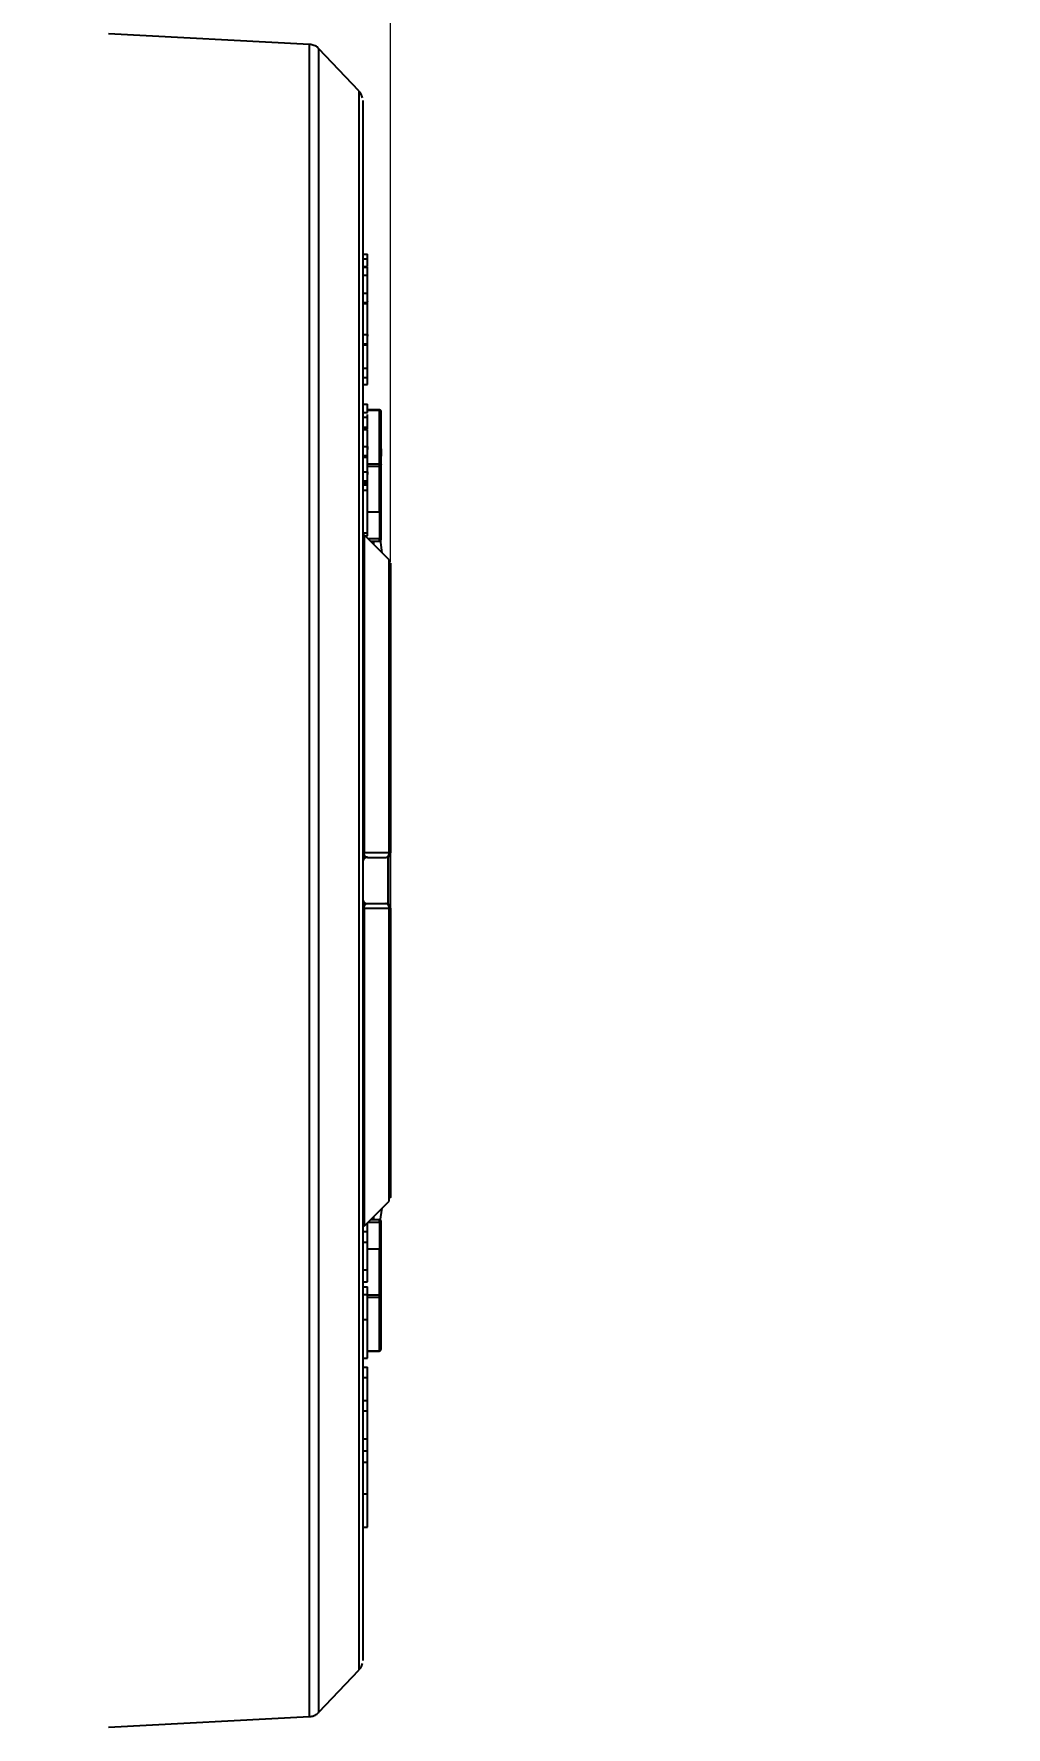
# Model space of a CAD drawing. Header units: millimetres. Extents: x 2371 to 4515, y 843 to 2359.
# Drawn here: x 3536.4 to 3641.4, y 1116.3 to 1299.3 of the extents above; entities that cross this region are included whole.
import ezdxf

# ---------------------------------------------------------------- set-up
doc = ezdxf.new("R2010")
doc.units = ezdxf.units.MM
doc.layers.add('AM_5', color=3, linetype='Continuous', lineweight=25)
doc.styles.add('SLDTEXTSTYLE1', font='txt.shx', dxfattribs={"width": 0.7, "bigfont": 'gbcbig.shx'})
doc.dimstyles.new('SLDDIMSTYLE12$0', dxfattribs={"dimtxt": 12, "dimasz": 10, "dimexe": 0, "dimexo": 0.0625, "dimgap": 0.875, "dimtad": 1, "dimdec": 1, "dimlfac": 1.8, "dimrnd": 1e-09, "dimzin": 12, "dimdsep": 46, "dimtxsty": 'SLDTEXTSTYLE1', "dimcen": 0.09, "dimdle": 8.16, "dimclrd": 3, "dimclre": 3, "dimadec": 0, "dimazin": 3, "dimtfac": 1, "dimtdec": 1, "dimtofl": 0, "dimtmove": 0, "dimatfit": 3, "dimfxl": 0, "dimfrac": 2, "dimtolj": 1, "dimlwd": 5, "dimlwe": 5, "dimarcsym": 0})

# ---------------------------------------------------------------- blocks, each defined once
blk = doc.blocks.new('*D45')
at = {"layer": 'AM_5', "color": 3, "lineweight": 5, "transparency": 16777216}
blk.add_line((3402.91, 1319.28), (3402.91, 1397.47), dxfattribs=at)
at = {"layer": 'AM_5', "color": 3, "linetype": 'Continuous', "lineweight": 5, "transparency": 16777216}
for p, q in [((3412.91, 1397.47), (3564.91, 1397.47)), ((3574.91, 1242.13), (3574.91, 1397.47))]:
    blk.add_line(p, q, dxfattribs=at)
at = {"layer": 'AM_5', "color": 3, "transparency": 16777216}
for points in [[(3412.91, 1399.13), (3412.91, 1395.8), (3402.91, 1397.47)], [(3564.91, 1399.13), (3564.91, 1395.8), (3574.91, 1397.47)]]:
    blk.add_solid(points, dxfattribs=at)
at = {"layer": 'Defpoints', "color": 0, "transparency": 16777216}
for p in [(3574.91, 1397.47), (3402.91, 1319.22), (3574.91, 1242.06)]:
    blk.add_point(p, dxfattribs=at)
at = {"layer": 'AM_5', "color": 0, "transparency": 16777216, "insert": (3488.91, 1404.34), "char_height": 12, "attachment_point": 5, "style": 'SLDTEXTSTYLE1'}
blk.add_mtext('\\A1;175', dxfattribs=at)
blk = doc.blocks.new('*D46')
at = {"layer": 'AM_5', "color": 3, "lineweight": 5, "transparency": 16777216}
blk.add_line((3574.46, 1319.28), (3574.46, 1396.76), dxfattribs=at)
at = {"layer": 'AM_5', "color": 3, "linetype": 'Continuous', "lineweight": 5, "transparency": 16777216}
for p, q in [((3584.46, 1396.76), (3736.46, 1396.76)), ((3746.46, 1242.13), (3746.46, 1396.76))]:
    blk.add_line(p, q, dxfattribs=at)
at = {"layer": 'AM_5', "color": 3, "transparency": 16777216}
for points in [[(3584.46, 1398.43), (3584.46, 1395.1), (3574.46, 1396.76)], [(3736.46, 1398.43), (3736.46, 1395.1), (3746.46, 1396.76)]]:
    blk.add_solid(points, dxfattribs=at)
at = {"layer": 'Defpoints', "color": 0, "transparency": 16777216}
for p in [(3746.46, 1396.76), (3574.46, 1319.22), (3746.46, 1242.06)]:
    blk.add_point(p, dxfattribs=at)
at = {"layer": 'AM_5', "color": 0, "transparency": 16777216, "insert": (3650.18, 1403.64), "char_height": 12, "attachment_point": 5, "style": 'SLDTEXTSTYLE1'}
blk.add_mtext('\\A1;195', dxfattribs=at)

msp = doc.modelspace()

# ---------------------------------------------------------------- linework, layer by layer
at = {"color": 7, "linetype": 'Continuous', "lineweight": 25}
for p, q in [((3566.169, 1298.111), (3544.441, 1299.25)), ((3571.503, 1293.09), (3567.179, 1297.646)), ((3571.915, 1275.461), (3572.415, 1275.461)), ((3572.415, 1274.95), (3572.415, 1275.461)), ((3571.915, 1274.95), (3572.415, 1274.95)), ((3571.915, 1274.121), (3572.415, 1274.121)), ((3571.915, 1274.057), (3572.415, 1274.057)), ((3572.415, 1274.121), (3572.415, 1274.95)), ((3572.415, 1273.163), (3572.415, 1274.057)), ((3571.915, 1273.163), (3572.415, 1273.163)), ((3571.915, 1271.248), (3572.415, 1271.248)), ((3571.915, 1270.227), (3572.415, 1270.227)), ((3571.915, 1270.1), (3572.415, 1270.1)), ((3572.415, 1270.227), (3572.415, 1271.248)), ((3572.415, 1270.355), (3572.415, 1270.35)), ((3572.415, 1270.1), (3572.415, 1270.227)), ((3572.415, 1266.781), (3572.415, 1270.1)), ((3571.915, 1266.781), (3572.415, 1266.781)), ((3572.415, 1265.76), (3572.415, 1266.781)), ((3571.915, 1265.76), (3572.415, 1265.76)), ((3571.915, 1265.632), (3572.415, 1265.632)), ((3572.415, 1265.632), (3572.415, 1265.76)), ((3572.415, 1263.143), (3572.415, 1265.632)), ((3571.915, 1263.143), (3572.415, 1263.143)), ((3572.415, 1262.122), (3572.415, 1263.143)), ((3571.915, 1262.122), (3572.415, 1262.122)), ((3571.915, 1261.356), (3572.415, 1261.356)), ((3572.415, 1261.356), (3572.415, 1262.122)), ((3571.915, 1259.249), (3572.415, 1259.249)), ((3572.415, 1258.356), (3572.415, 1259.249)), ((3571.915, 1258.356), (3572.415, 1258.356)), ((3571.915, 1257.845), (3572.415, 1257.845)), ((3573.715, 1258.621), (3572.415, 1258.621)), ((3572.415, 1258.586), (3573.715, 1258.586)), ((3572.415, 1256.76), (3572.415, 1257.845)), ((3571.915, 1256.76), (3572.415, 1256.76)), ((3571.915, 1256.569), (3572.415, 1256.569)), ((3571.915, 1256.505), (3572.415, 1256.505)), ((3572.415, 1256.569), (3572.415, 1256.76)), ((3572.415, 1254.654), (3572.415, 1256.505)), ((3571.915, 1254.654), (3572.415, 1254.654)), ((3571.915, 1253.697), (3572.415, 1253.697)), ((3571.915, 1253.505), (3572.415, 1253.505)), ((3572.415, 1253.697), (3572.415, 1254.654)), ((3572.415, 1253.505), (3572.415, 1253.697)), ((3572.415, 1251.91), (3572.415, 1253.505)), ((3573.915, 1254.396), (3573.915, 1253.631)), ((3571.915, 1251.91), (3572.415, 1251.91)), ((3572.415, 1252.805), (3573.715, 1252.805)), ((3572.415, 1252.552), (3573.715, 1252.552)), ((3572.415, 1250.952), (3572.415, 1251.91)), ((3573.715, 1247.619), (3573.715, 1252.552)), ((3573.915, 1247.76), (3573.915, 1252.693)), ((3571.915, 1250.952), (3572.415, 1250.952)), ((3572.415, 1250.761), (3571.915, 1250.761)), ((3571.915, 1250.633), (3572.415, 1250.633)), ((3571.915, 1250.505), (3572.415, 1250.505)), ((3571.915, 1249.931), (3572.415, 1249.931)), ((3572.415, 1250.761), (3572.415, 1250.952)), ((3572.415, 1250.633), (3572.415, 1250.761)), ((3572.415, 1250.569), (3572.415, 1250.633)), ((3572.415, 1250.505), (3572.415, 1250.569)), ((3572.415, 1249.931), (3572.415, 1250.505)), ((3572.415, 1247.619), (3573.715, 1247.619)), ((3571.915, 1245.336), (3572.415, 1245.336)), ((3574.769, 1242.417), (3572.061, 1245.124)), ((3572.169, 1245.016), (3572.415, 1245.016)), ((3572.415, 1245.016), (3572.415, 1245.336)), ((3573.715, 1244.694), (3572.491, 1244.694)), ((3572.745, 1244.441), (3573.715, 1244.441)), ((3572.748, 1244.437), (3573.715, 1244.437)), ((3573.111, 1244.074), (3573.111, 1244.437)), ((3573.115, 1244.071), (3573.115, 1244.437)), ((3573.715, 1244.437), (3573.715, 1244.441)), ((3574.876, 1236.403), (3574.851, 1236.33)), ((3574.87, 1236.37), (3574.888, 1236.433)), ((3574.891, 1236.446), (3574.898, 1236.469)), ((3574.769, 1210.802), (3574.769, 1211.285)), ((3572.062, 1210.799), (3574.769, 1210.802)), ((3572.415, 1210.271), (3574.415, 1210.271)), ((3574.769, 1204.74), (3572.062, 1204.742)), ((3572.294, 1205.241), (3572.415, 1205.271)), ((3572.415, 1205.271), (3574.415, 1205.271)), ((3574.769, 1203.809), (3574.769, 1204.74)), ((3574.898, 1181.922), (3574.908, 1181.924)), ((3574.851, 1179.211), (3574.876, 1179.139)), ((3574.888, 1179.108), (3574.87, 1179.171)), ((3574.915, 1178.926), (3574.891, 1179.101)), ((3574.898, 1179.072), (3574.891, 1179.095)), ((3572.061, 1170.417), (3574.769, 1173.124)), ((3573.715, 1171.099), (3572.744, 1171.099)), ((3573.715, 1171.103), (3572.747, 1171.103)), ((3573.111, 1171.103), (3573.111, 1171.467)), ((3573.115, 1171.103), (3573.115, 1171.47)), ((3573.715, 1171.099), (3573.715, 1171.103)), ((3573.799, 1170.963), (3574.018, 1172.373)), ((3571.915, 1169.846), (3572.415, 1169.846)), ((3572.415, 1169.846), (3572.415, 1170.77)), ((3572.415, 1168.701), (3572.415, 1169.846)), ((3572.49, 1170.846), (3573.715, 1170.846)), ((3571.915, 1168.701), (3572.415, 1168.701)), ((3572.415, 1165.683), (3572.415, 1168.701)), ((3573.715, 1167.921), (3572.415, 1167.921)), ((3573.715, 1162.989), (3573.715, 1167.921)), ((3573.915, 1162.847), (3573.915, 1167.78)), ((3572.415, 1165.683), (3571.915, 1165.683)), ((3571.915, 1164.394), (3572.415, 1164.394)), ((3571.915, 1163.869), (3572.415, 1163.869)), ((3572.415, 1163.022), (3572.415, 1163.869)), ((3571.915, 1163.022), (3572.415, 1163.022)), ((3572.415, 1160.347), (3572.415, 1163.022)), ((3572.415, 1162.989), (3573.715, 1162.989)), ((3572.415, 1162.735), (3573.715, 1162.735)), ((3573.915, 1159.709), (3573.915, 1162.847)), ((3571.915, 1160.347), (3572.415, 1160.347)), ((3573.915, 1157.12), (3573.915, 1159.709)), ((3572.415, 1156.954), (3573.715, 1156.954)), ((3572.415, 1156.92), (3573.715, 1156.92)), ((3571.915, 1156.162), (3572.415, 1156.162)), ((3571.915, 1155.202), (3572.415, 1155.202)), ((3571.915, 1154.059), (3572.415, 1154.059)), ((3572.415, 1151.598), (3572.415, 1154.059)), ((3571.915, 1151.598), (3572.415, 1151.598)), ((3572.415, 1150.454), (3572.415, 1151.598)), ((3571.915, 1150.454), (3572.415, 1150.454)), ((3572.415, 1147.435), (3572.415, 1150.454)), ((3571.915, 1147.435), (3572.415, 1147.435)), ((3571.915, 1146.157), (3572.415, 1146.157)), ((3571.915, 1144.912), (3572.415, 1144.912)), ((3571.915, 1141.503), (3572.415, 1141.503)), ((3572.415, 1137.891), (3572.415, 1141.503)), ((3571.915, 1137.891), (3572.415, 1137.891)), ((3567.179, 1117.895), (3571.503, 1122.452)), ((3544.441, 1116.291), (3566.169, 1117.43))]:
    msp.add_line(p, q, dxfattribs=at)
at = {"color": 7, "linetype": 'Continuous', "lineweight": 25, "flags": 128}
for points in [[(3566.169, 1117.43), (3566.169, 1117.438), (3566.17, 1117.691), (3566.17, 1118.292), (3566.17, 1119.241), (3566.17, 1120.533), (3566.17, 1122.163), (3566.17, 1124.125), (3566.17, 1126.412), (3566.17, 1129.014), (3566.17, 1131.921), (3566.17, 1135.123), (3566.17, 1138.606), (3566.17, 1142.358), (3566.17, 1146.363), (3566.17, 1150.606), (3566.17, 1155.071), (3566.17, 1159.741), (3566.17, 1164.597), (3566.17, 1169.62), (3566.17, 1174.791), (3566.17, 1180.09), (3566.17, 1185.496), (3566.17, 1190.989), (3566.17, 1196.546), (3566.17, 1202.148), (3566.17, 1207.771), (3566.17, 1213.394), (3566.17, 1218.995), (3566.17, 1224.553), (3566.17, 1230.045), (3566.17, 1235.452), (3566.17, 1240.75), (3566.17, 1245.922), (3566.17, 1250.945), (3566.17, 1255.8), (3566.17, 1260.47), (3566.17, 1264.935), (3566.17, 1269.178), (3566.17, 1273.183), (3566.17, 1276.935), (3566.17, 1280.418), (3566.17, 1283.62), (3566.17, 1286.527), (3566.17, 1289.129), (3566.17, 1291.416), (3566.17, 1293.378), (3566.17, 1295.008), (3566.17, 1296.3), (3566.17, 1297.249), (3566.17, 1297.851), (3566.169, 1298.103), (3566.169, 1298.111)], [(3567.179, 1117.895), (3567.179, 1117.907), (3567.179, 1118.179), (3567.179, 1118.812), (3567.179, 1119.804), (3567.179, 1121.149), (3567.179, 1122.843), (3567.179, 1124.879), (3567.179, 1127.249), (3567.179, 1129.942), (3567.179, 1132.949), (3567.179, 1136.258), (3567.179, 1139.854), (3567.179, 1143.723), (3567.179, 1147.851), (3567.179, 1152.219), (3567.179, 1156.812), (3567.179, 1161.609), (3567.179, 1166.592), (3567.179, 1171.741), (3567.18, 1177.035), (3567.18, 1182.453), (3567.18, 1187.973), (3567.18, 1193.572), (3567.18, 1199.228), (3567.18, 1204.919), (3567.18, 1210.622), (3567.18, 1216.313), (3567.18, 1221.969), (3567.18, 1227.569), (3567.18, 1233.088), (3567.18, 1238.506), (3567.179, 1243.8), (3567.179, 1248.949), (3567.179, 1253.932), (3567.179, 1258.729), (3567.179, 1263.322), (3567.179, 1267.69), (3567.179, 1271.818), (3567.179, 1275.687), (3567.179, 1279.283), (3567.179, 1282.592), (3567.179, 1285.599), (3567.179, 1288.293), (3567.179, 1290.662), (3567.179, 1292.698), (3567.179, 1294.392), (3567.179, 1295.738), (3567.179, 1296.729), (3567.179, 1297.362), (3567.179, 1297.634), (3567.179, 1297.646)], [(3571.503, 1293.09), (3571.503, 1293.082), (3571.503, 1292.828), (3571.503, 1292.217), (3571.503, 1291.25), (3571.503, 1289.931), (3571.503, 1288.267), (3571.503, 1286.264), (3571.503, 1283.93), (3571.503, 1281.276), (3571.503, 1278.312), (3571.503, 1275.051), (3571.503, 1271.508), (3571.503, 1267.695), (3571.503, 1263.631), (3571.503, 1259.332), (3571.503, 1254.815), (3571.503, 1250.1), (3571.503, 1245.207), (3571.503, 1240.157), (3571.503, 1234.97), (3571.503, 1229.669), (3571.503, 1224.276), (3571.503, 1218.813), (3571.503, 1213.303), (3571.503, 1207.771), (3571.503, 1202.238), (3571.503, 1196.728), (3571.503, 1191.266), (3571.503, 1185.872), (3571.503, 1180.571), (3571.503, 1175.384), (3571.503, 1170.334), (3571.503, 1165.441), (3571.503, 1160.726), (3571.503, 1156.21), (3571.503, 1151.91), (3571.503, 1147.846), (3571.503, 1144.034), (3571.503, 1140.49), (3571.503, 1137.229), (3571.503, 1134.265), (3571.503, 1131.611), (3571.503, 1129.278), (3571.503, 1127.274), (3571.503, 1125.61), (3571.503, 1124.291), (3571.503, 1123.324), (3571.503, 1122.713), (3571.503, 1122.459), (3571.503, 1122.452)], [(3573.715, 1258.586), (3573.715, 1258.603), (3573.715, 1258.614), (3573.715, 1258.62), (3573.715, 1258.621)], [(3573.715, 1252.805), (3573.715, 1253.643), (3573.715, 1254.451), (3573.715, 1255.229), (3573.715, 1255.973), (3573.715, 1256.682), (3573.715, 1257.355), (3573.715, 1257.991), (3573.715, 1258.586)], [(3573.715, 1252.805), (3573.754, 1252.803), (3573.791, 1252.796), (3573.826, 1252.786), (3573.856, 1252.772), (3573.881, 1252.755), (3573.899, 1252.736), (3573.911, 1252.715), (3573.915, 1252.693)], [(3573.715, 1252.552), (3573.715, 1252.578), (3573.715, 1252.608), (3573.715, 1252.64), (3573.715, 1252.674), (3573.715, 1252.708), (3573.715, 1252.742), (3573.715, 1252.775), (3573.715, 1252.805)], [(3573.715, 1247.619), (3573.715, 1247.321), (3573.715, 1246.992), (3573.715, 1246.636), (3573.715, 1246.261), (3573.715, 1245.872), (3573.715, 1245.477), (3573.715, 1245.082), (3573.715, 1244.694)], [(3572.061, 1245.124), (3572.061, 1245.043), (3572.061, 1244.6), (3572.061, 1243.777), (3572.062, 1242.582), (3572.062, 1241.027), (3572.062, 1239.129), (3572.062, 1236.906), (3572.062, 1234.383), (3572.062, 1231.585), (3572.062, 1228.54), (3572.062, 1225.281), (3572.062, 1221.842), (3572.062, 1218.256), (3572.062, 1214.563), (3572.062, 1210.799)], [(3573.715, 1244.499), (3573.715, 1244.519), (3573.715, 1244.541), (3573.715, 1244.565), (3573.715, 1244.59), (3573.715, 1244.616), (3573.715, 1244.642), (3573.715, 1244.669), (3573.715, 1244.694)], [(3573.715, 1244.441), (3573.715, 1244.442), (3573.715, 1244.446), (3573.715, 1244.451), (3573.715, 1244.457), (3573.715, 1244.465), (3573.715, 1244.475), (3573.715, 1244.487), (3573.715, 1244.499)], [(3574.018, 1243.167), (3573.879, 1244.307), (3573.852, 1244.492)], [(3574.769, 1211.285), (3574.769, 1214.266), (3574.769, 1217.665), (3574.769, 1220.963), (3574.769, 1224.126), (3574.769, 1227.123), (3574.769, 1229.922), (3574.769, 1232.495), (3574.769, 1234.817), (3574.769, 1236.862), (3574.769, 1238.612), (3574.769, 1240.046), (3574.769, 1241.152), (3574.769, 1241.917), (3574.769, 1242.334), (3574.769, 1242.417)], [(3574.626, 1210.317), (3574.626, 1207.771), (3574.626, 1205.223)], [(3572.062, 1204.742), (3572.062, 1200.978), (3572.062, 1197.285), (3572.062, 1193.699), (3572.062, 1190.26), (3572.062, 1187.001), (3572.062, 1183.956), (3572.062, 1181.158), (3572.062, 1178.635), (3572.062, 1176.412), (3572.062, 1174.514), (3572.062, 1172.959), (3572.061, 1171.764), (3572.061, 1170.941), (3572.061, 1170.498), (3572.061, 1170.417)], [(3574.769, 1173.124), (3574.769, 1173.207), (3574.769, 1173.624), (3574.769, 1174.389), (3574.769, 1175.495), (3574.769, 1176.93), (3574.769, 1178.679), (3574.769, 1180.724), (3574.769, 1183.046), (3574.769, 1185.619), (3574.769, 1188.418), (3574.769, 1191.415), (3574.769, 1194.578), (3574.769, 1197.876), (3574.769, 1201.275), (3574.769, 1203.809)], [(3573.715, 1171.041), (3573.715, 1171.054), (3573.715, 1171.065), (3573.715, 1171.075), (3573.715, 1171.083), (3573.715, 1171.09), (3573.715, 1171.095), (3573.715, 1171.098), (3573.715, 1171.099)], [(3573.715, 1170.846), (3573.715, 1170.872), (3573.715, 1170.898), (3573.715, 1170.924), (3573.715, 1170.95), (3573.715, 1170.975), (3573.715, 1170.999), (3573.715, 1171.021), (3573.715, 1171.041)], [(3573.715, 1170.846), (3573.715, 1170.458), (3573.715, 1170.064), (3573.715, 1169.668), (3573.715, 1169.28), (3573.715, 1168.904), (3573.715, 1168.549), (3573.715, 1168.219), (3573.715, 1167.921)], [(3573.715, 1162.735), (3573.715, 1162.765), (3573.715, 1162.798), (3573.715, 1162.832), (3573.715, 1162.866), (3573.715, 1162.9), (3573.715, 1162.933), (3573.715, 1162.962), (3573.715, 1162.989)], [(3573.715, 1162.735), (3573.754, 1162.738), (3573.791, 1162.744), (3573.826, 1162.754), (3573.856, 1162.768), (3573.881, 1162.785), (3573.899, 1162.804), (3573.911, 1162.825), (3573.915, 1162.847)], [(3573.715, 1156.954), (3573.715, 1157.55), (3573.715, 1158.185), (3573.715, 1158.858), (3573.715, 1159.567), (3573.715, 1160.312), (3573.715, 1161.089), (3573.715, 1161.897), (3573.715, 1162.735)], [(3573.715, 1156.978), (3573.715, 1156.956), (3573.715, 1156.939), (3573.715, 1156.927), (3573.715, 1156.921), (3573.715, 1156.92)], [(3573.715, 1156.92), (3573.715, 1156.92), (3573.715, 1156.926), (3573.715, 1156.937), (3573.715, 1156.954)]]:
    msp.add_lwpolyline(points, dxfattribs=at)
at = {"color": 7, "linetype": 'Continuous', "lineweight": 25}
for centre, radius, start, end in [((3573.73, 1258.402), 0.185, 5.85572, 94.84996), ((3573.74, 1252.728), 0.179, 261.95044, 348.57855), ((3573.74, 1247.796), 0.179, 261.95044, 348.57855), ((3573.761, 1244.467), 0.232, 48.45882, 101.56135), ((3573.715, 1244.641), 0.2, 269.98753, 359.98753), ((3573.715, 1244.637), 0.2, 270, 360), ((3572.415, 1209.771), 0.5, 89.99997, 180), ((3574.415, 1210.771), 0.5, 270, 360), ((3574.787, 1210.526), 0.277, 62.37638, 93.77215), ((3572.415, 1205.771), 0.5, 180, 270.00004), ((3574.415, 1204.771), 0.5, 360, 90), ((3574.787, 1205.016), 0.277, 266.22785, 297.62362), ((3573.715, 1170.903), 0.2, 360, 90), ((3573.715, 1170.899), 0.2, 0.01246, 90.01247), ((3573.761, 1171.073), 0.232, 258.43864, 311.54119), ((3573.74, 1167.745), 0.179, 11.42145, 98.04956), ((3573.74, 1162.812), 0.179, 11.42145, 98.04956), ((3573.73, 1157.139), 0.185, 265.15004, 354.14429)]:
    msp.add_arc(centre, radius, start, end, dxfattribs=at)
for points, knots in [([(3567.185, 1297.617), (3567.148, 1297.663), (3567.005, 1297.838), (3566.658, 1298.037), (3566.338, 1298.079), (3566.182, 1298.1)], [0, 0, 0, 0, 0.1560443, 0.589322, 1, 1, 1, 1]), ([(3571.886, 1292.335), (3571.852, 1292.475), (3571.79, 1292.728), (3571.623, 1292.926), (3571.548, 1293.015)], [0, 0, 0, 0, 0.5529909, 1, 1, 1, 1]), ([(3571.915, 1292.05), (3571.915, 1291.992), (3571.915, 1291.877), (3571.915, 1290.52), (3571.915, 1288.309), (3571.915, 1285.186), (3571.915, 1281.207), (3571.915, 1276.411), (3571.915, 1270.853), (3571.915, 1264.594), (3571.915, 1257.704), (3571.915, 1250.259), (3571.915, 1242.342), (3571.915, 1234.041), (3571.915, 1225.448), (3571.915, 1216.659), (3571.915, 1210.733), (3571.915, 1207.771)], [0, 0, 0, 0, 0.0663505, 0.1330398, 0.199729, 0.2664183, 0.3331075, 0.3997968, 0.466486, 0.5331753, 0.5998645, 0.6665538, 0.733243, 0.7999323, 0.8666215, 0.9333108, 1, 1, 1, 1]), ([(3572.415, 1271.248), (3572.415, 1271.51), (3572.415, 1271.967), (3572.415, 1272.517), (3572.415, 1272.836), (3572.415, 1272.977), (3572.415, 1273.047), (3572.415, 1273.108), (3572.415, 1273.145), (3572.415, 1273.163)], [0, 0, 0, 0, 0.4018451, 0.700925, 0.8501447, 0.9000038, 0.92545, 0.9625731, 1, 1, 1, 1]), ([(3572.415, 1266.653), (3572.415, 1267.109), (3572.415, 1267.946), (3572.415, 1268.768), (3572.415, 1269.142)], [0, 0, 0, 0, 0.5444227, 1, 1, 1, 1]), ([(3572.415, 1266.781), (3572.415, 1266.763), (3572.415, 1266.727), (3572.415, 1266.669), (3572.415, 1266.611), (3572.415, 1266.582), (3572.415, 1266.585), (3572.415, 1266.585)], [0, 0, 0, 0, 0.1133857, 0.2261004, 0.4521085, 0.9035522, 1, 1, 1, 1]), ([(3572.415, 1257.845), (3572.415, 1257.861), (3572.415, 1257.949), (3572.415, 1258.035), (3572.415, 1258.107)], [0, 0, 0, 0, 0.1741084, 1, 1, 1, 1]), ([(3573.9, 1258.474), (3573.898, 1258.485), (3573.894, 1258.506), (3573.879, 1258.535), (3573.859, 1258.561), (3573.833, 1258.583), (3573.805, 1258.6), (3573.775, 1258.612), (3573.744, 1258.619), (3573.724, 1258.62), (3573.715, 1258.621)], [0, 0, 0, 0, 0.1371732, 0.2714331, 0.4024836, 0.5300389, 0.6538238, 0.7735757, 0.8890458, 1, 1, 1, 1]), ([(3572.415, 1254.654), (3572.415, 1254.629), (3572.415, 1254.592), (3572.415, 1254.541), (3572.415, 1254.496), (3572.415, 1254.446), (3572.415, 1254.369), (3572.415, 1254.316), (3572.415, 1254.327), (3572.415, 1254.335)], [0, 0, 0, 0, 0.0628935, 0.0931861, 0.1255191, 0.1834586, 0.2508615, 0.5002621, 1, 1, 1, 1]), ([(3572.415, 1251.91), (3572.415, 1251.894), (3572.415, 1251.867), (3572.415, 1251.828), (3572.415, 1251.795), (3572.415, 1251.74), (3572.415, 1251.68), (3572.415, 1251.646), (3572.415, 1251.651), (3572.415, 1251.653)], [0, 0, 0, 0, 0.0518131, 0.0882956, 0.1299462, 0.1775457, 0.3534829, 0.7059159, 1, 1, 1, 1]), ([(3572.415, 1245.336), (3572.415, 1245.855), (3572.415, 1246.883), (3572.415, 1248.428), (3572.415, 1249.426), (3572.415, 1249.931)], [0, 0, 0, 0, 0.3347977, 0.6633059, 1, 1, 1, 1]), ([(3573.915, 1244.641), (3573.915, 1244.913), (3573.915, 1245.468), (3573.915, 1246.32), (3573.915, 1247.121), (3573.915, 1247.55), (3573.915, 1247.76)], [0, 0, 0, 0, 0.245589, 0.5, 0.754411, 1, 1, 1, 1]), ([(3574.915, 1242.063), (3574.915, 1242.019), (3574.915, 1241.929), (3574.915, 1241.186), (3574.915, 1239.75), (3574.915, 1237.204), (3574.915, 1233.661), (3574.915, 1229.935), (3574.915, 1226.396), (3574.915, 1222.623), (3574.915, 1218.712), (3574.915, 1214.761), (3574.915, 1212.088), (3574.915, 1210.771)], [0, 0, 0, 0, 0.0782769, 0.15871, 0.2411685, 0.3693291, 0.4998887, 0.586965, 0.6733385, 0.7588314, 0.8412717, 0.9217141, 1, 1, 1, 1]), ([(3574.915, 1236.616), (3574.915, 1236.748), (3574.915, 1237.012), (3574.915, 1237.374), (3574.915, 1237.709), (3574.915, 1238.017), (3574.915, 1238.296), (3574.915, 1238.546), (3574.915, 1238.697), (3574.915, 1238.8), (3574.915, 1238.916), (3574.915, 1239.07), (3574.915, 1239.211), (3574.915, 1239.417), (3574.915, 1239.456), (3574.915, 1239.488)], [0, 0, 0, 0, 0.0714438, 0.1428837, 0.2143199, 0.285763, 0.3572067, 0.4286378, 0.5000556, 0.5040645, 0.5360484, 0.6252562, 0.6932376, 0.7500931, 1, 1, 1, 1]), ([(3574.845, 1236.327), (3574.862, 1236.364), (3574.904, 1236.456), (3574.911, 1236.556), (3574.915, 1236.616)], [0, 0, 0, 0, 0.4097539, 1, 1, 1, 1]), ([(3574.915, 1236.616), (3574.915, 1236.568), (3574.915, 1236.517), (3574.898, 1236.47), (3574.897, 1236.467)], [0, 0, 0, 0, 0.946273, 1, 1, 1, 1]), ([(3572.044, 1210.358), (3572.067, 1210.343), (3572.125, 1210.303), (3572.229, 1210.302), (3572.294, 1210.301)], [0, 0, 0, 0, 0.3808157, 1, 1, 1, 1]), ([(3572.415, 1210.271), (3572.375, 1210.276), (3572.295, 1210.287), (3572.199, 1210.364), (3572.133, 1210.464), (3572.093, 1210.555), (3572.069, 1210.651), (3572.061, 1210.736), (3572.061, 1210.778), (3572.062, 1210.799)], [0, 0, 0, 0, 0.2865456, 0.5610687, 0.6891901, 0.8054766, 0.906505, 0.9531764, 1, 1, 1, 1]), ([(3574.415, 1210.271), (3574.461, 1210.278), (3574.535, 1210.289), (3574.619, 1210.358), (3574.677, 1210.428), (3574.721, 1210.512), (3574.763, 1210.636), (3574.767, 1210.736), (3574.769, 1210.802)], [0, 0, 0, 0, 0.238585, 0.3787456, 0.4999975, 0.6362115, 0.761415, 1, 1, 1, 1]), ([(3571.915, 1207.771), (3571.915, 1204.808), (3571.915, 1198.883), (3571.915, 1190.093), (3571.915, 1181.5), (3571.915, 1173.199), (3571.915, 1165.282), (3571.915, 1157.837), (3571.915, 1150.947), (3571.915, 1144.688), (3571.915, 1139.13), (3571.915, 1134.334), (3571.915, 1130.355), (3571.915, 1127.232), (3571.915, 1125.021), (3571.915, 1123.664), (3571.915, 1123.548), (3571.915, 1123.491)], [0, 0, 0, 0, 0.066684, 0.133368, 0.200052, 0.266736, 0.33342, 0.400104, 0.466788, 0.533472, 0.600156, 0.66684, 0.7335241, 0.8002081, 0.8668921, 0.9335761, 1, 1, 1, 1]), ([(3572.294, 1205.241), (3572.229, 1205.24), (3572.125, 1205.238), (3572.067, 1205.199), (3572.044, 1205.184)], [0, 0, 0, 0, 0.6187385, 1, 1, 1, 1]), ([(3572.062, 1204.742), (3572.061, 1204.763), (3572.061, 1204.805), (3572.069, 1204.89), (3572.093, 1204.986), (3572.133, 1205.077), (3572.199, 1205.178), (3572.256, 1205.215), (3572.294, 1205.241)], [0, 0, 0, 0, 0.06574553, 0.13122986, 0.27289447, 0.43590199, 0.61544419, 1, 1, 1, 1]), ([(3574.769, 1204.74), (3574.767, 1204.805), (3574.763, 1204.905), (3574.721, 1205.029), (3574.677, 1205.113), (3574.619, 1205.184), (3574.535, 1205.252), (3574.461, 1205.263), (3574.415, 1205.271)], [0, 0, 0, 0, 0.2385849, 0.3638389, 0.5000025, 0.6213043, 0.7614151, 1, 1, 1, 1]), ([(3574.915, 1204.771), (3574.915, 1203.409), (3574.915, 1200.685), (3574.915, 1196.714), (3574.915, 1192.898), (3574.915, 1189.296), (3574.915, 1185.96), (3574.915, 1182.937), (3574.915, 1180.271), (3574.915, 1178), (3574.915, 1176.159), (3574.915, 1174.764), (3574.915, 1173.876), (3574.915, 1173.463), (3574.915, 1173.52), (3574.915, 1173.535)], [0, 0, 0, 0, 0.0808771, 0.1617542, 0.24263131, 0.32350841, 0.40438551, 0.48526261, 0.56613971, 0.64701681, 0.72789392, 0.80877102, 0.88964812, 0.97052522, 1, 1, 1, 1]), ([(3574.892, 1179.09), (3574.895, 1179.082), (3574.914, 1179.029), (3574.914, 1178.973), (3574.915, 1178.926)], [0, 0, 0, 0, 0.1486571, 1, 1, 1, 1]), ([(3574.915, 1176.107), (3574.915, 1176.101), (3574.915, 1176.087), (3574.915, 1176.572), (3574.915, 1177.47), (3574.915, 1178.441), (3574.915, 1178.926)], [0, 0, 0, 0, 0.1673104, 0.4448736, 0.7224368, 1, 1, 1, 1]), ([(3573.915, 1167.78), (3573.915, 1167.99), (3573.915, 1168.419), (3573.915, 1169.22), (3573.915, 1170.073), (3573.915, 1170.627), (3573.915, 1170.899)], [0, 0, 0, 0, 0.245589, 0.5, 0.754411, 1, 1, 1, 1]), ([(3572.415, 1164.394), (3572.415, 1164.482), (3572.415, 1164.656), (3572.415, 1164.959), (3572.415, 1165.355), (3572.415, 1165.551), (3572.415, 1165.683)], [0, 0, 0, 0, 0.1250401, 0.2502359, 0.4998742, 1, 1, 1, 1]), ([(3572.415, 1156.162), (3572.415, 1156.197), (3572.415, 1156.267), (3572.415, 1156.897), (3572.415, 1157.729), (3572.415, 1158.518), (3572.415, 1159.412), (3572.415, 1160.035), (3572.415, 1160.347)], [0, 0, 0, 0, 0.25015941, 0.49958066, 0.62466902, 0.74973011, 0.87480959, 1, 1, 1, 1]), ([(3572.415, 1154.059), (3572.415, 1154.154), (3572.415, 1154.274), (3572.415, 1154.55), (3572.415, 1154.794), (3572.415, 1155.038), (3572.415, 1155.202)], [0, 0, 0, 0, 0.5004596, 0.6283614, 0.7507034, 1, 1, 1, 1]), ([(3572.415, 1146.157), (3572.415, 1146.243), (3572.415, 1146.415), (3572.415, 1146.716), (3572.415, 1147.108), (3572.415, 1147.304), (3572.415, 1147.435)], [0, 0, 0, 0, 0.125077, 0.2502224, 0.4998872, 1, 1, 1, 1]), ([(3572.415, 1144.74), (3572.415, 1144.901), (3572.415, 1145.142), (3572.415, 1145.646), (3572.415, 1145.986), (3572.415, 1146.157)], [0, 0, 0, 0, 0.5005372, 0.7503463, 1, 1, 1, 1]), ([(3572.415, 1141.503), (3572.415, 1141.907), (3572.415, 1142.713), (3572.415, 1143.704), (3572.415, 1144.356), (3572.415, 1144.704), (3572.415, 1144.85), (3572.415, 1144.906), (3572.415, 1144.91), (3572.415, 1144.912)], [0, 0, 0, 0, 0.2503213, 0.4998014, 0.6247836, 0.7496745, 0.8746984, 0.9373467, 1, 1, 1, 1]), ([(3571.6, 1122.58), (3571.634, 1122.621), (3571.728, 1122.735), (3571.817, 1122.941), (3571.872, 1123.104), (3571.883, 1123.18), (3571.884, 1123.184)], [0, 0, 0, 0, 0.2393477, 0.6547521, 0.9846919, 1, 1, 1, 1]), ([(3566.173, 1117.454), (3566.255, 1117.453), (3566.5, 1117.449), (3566.848, 1117.619), (3567.114, 1117.805), (3567.207, 1117.932), (3567.222, 1117.952)], [0, 0, 0, 0, 0.2019411, 0.6071505, 0.9370498, 1, 1, 1, 1])]:
    msp.add_open_spline(points, degree=3, knots=knots, dxfattribs=at)
for points in [[(3573.915, 1252.693), (3573.915, 1253.785), (3573.915, 1255.969), (3573.915, 1257.603), (3573.915, 1258.421)], [(3574.915, 1181.926), (3574.915, 1182.691), (3574.915, 1184.22), (3574.915, 1186.947), (3574.915, 1189.942), (3574.915, 1193.196), (3574.915, 1196.655), (3574.915, 1200.272), (3574.915, 1203.994), (3574.915, 1207.771), (3574.915, 1211.547), (3574.915, 1215.27), (3574.915, 1218.886), (3574.915, 1222.345), (3574.915, 1225.599), (3574.915, 1228.594), (3574.915, 1231.321), (3574.915, 1232.851), (3574.915, 1233.616)]]:
    msp.add_open_spline(points, degree=3, dxfattribs=at)

# ---------------------------------------------------------------- dimensions: what is measured, and where the dimension line sits
at = {"layer": 'AM_5'}
for base, p1, p2, text, picture, middle in [((3574.915, 1397.465), (3402.915, 1319.216), (3574.915, 1242.063), '175', '*D45', (3488.915, 1397.465)), ((3746.463, 1396.763), (3574.463, 1319.216), (3746.463, 1242.063), '195', '*D46', (3650.175, 1396.763))]:
    dim = msp.add_linear_dim(base=base, p1=p1, p2=p2, text=text, dimstyle='SLDDIMSTYLE12$0', override={"dimlfac": 1}, dxfattribs=at)
    dim.commit()
    dim.dimension.update_dxf_attribs({"geometry": picture, "text_midpoint": middle, "dimtype": 160})

doc.saveas('drawing.dxf')
